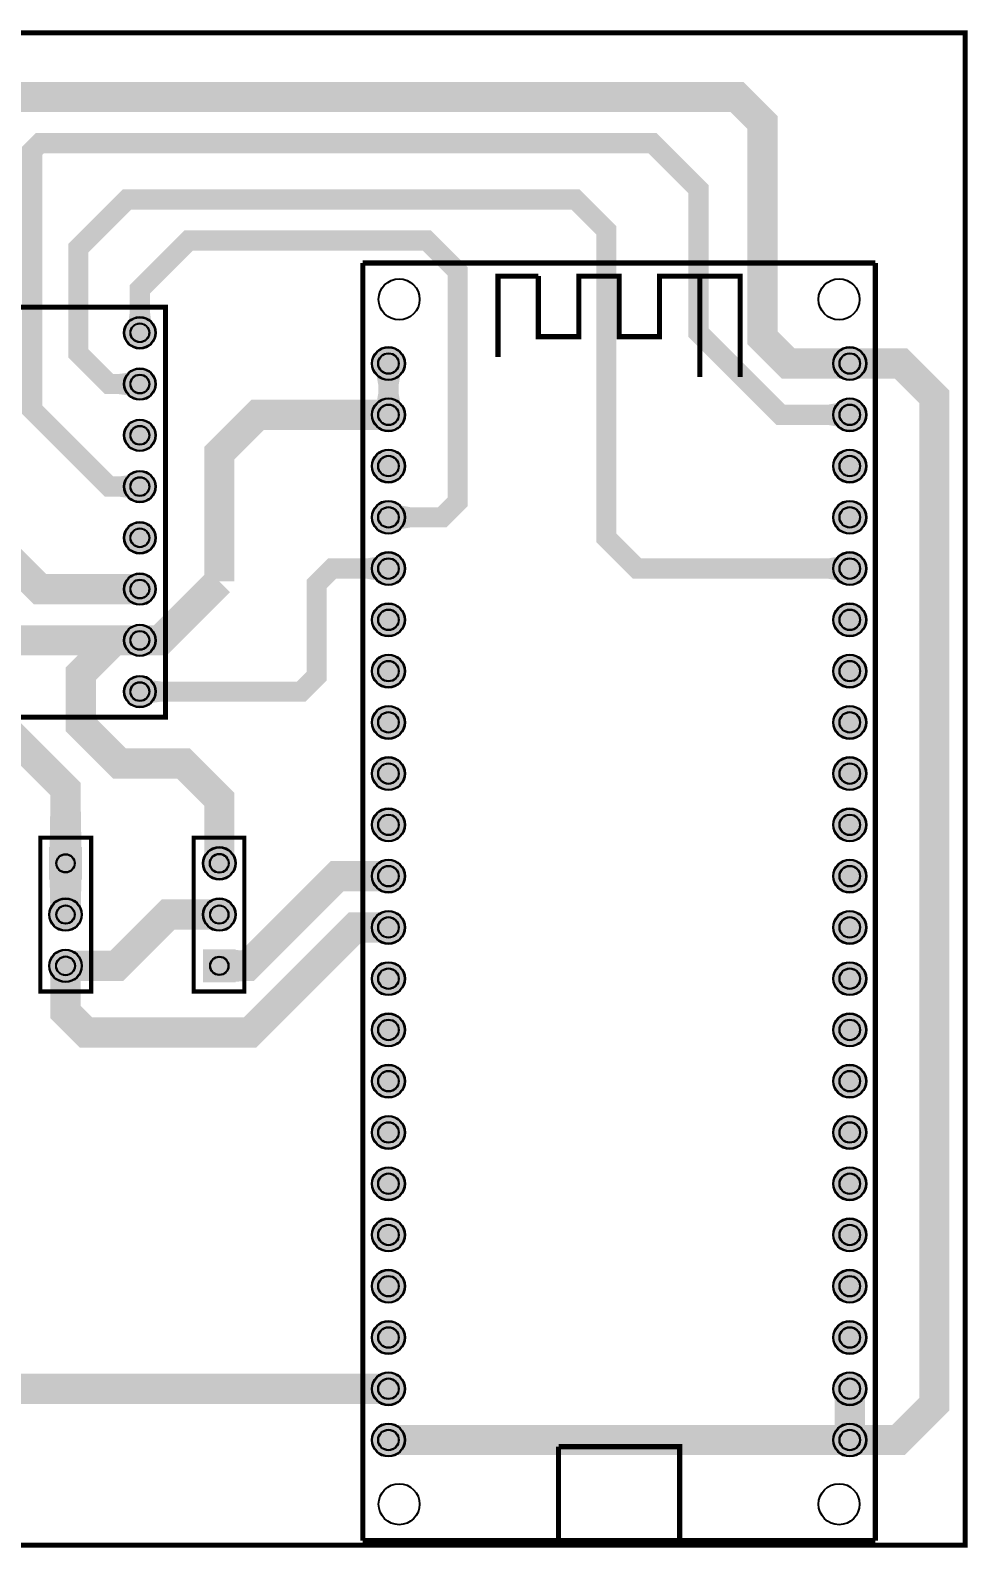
# Model space of a CAD drawing. Header units: millimetres. Extents: x -2 to 80.5, y -2.8 to 72.4.
# Drawn here: x 34.1 to 80.5, y -2.8 to 72.4 of the extents above; entities that cross this region are included whole.
import ezdxf

# ---------------------------------------------------------------- set-up
doc = ezdxf.new("R2010")
doc.units = ezdxf.units.MM
for name, color, linetype, true_color in [('BoardOutLine', 7, 'Continuous', 0xff00ff), ('BottomSolderMaskLayer', 7, 'Continuous', 0xaa00ff), ('Multi-Layer', 7, 'Continuous', 0xc0c0c0), ('TopLayer', 7, 'Continuous', 0xff0000), ('TopSilkLayer', 7, 'Continuous', 0xffcc00), ('TopSolderMaskLayer', 7, 'Continuous', 0x800080)]:
    doc.layers.add(name, color=color, linetype=linetype, true_color=true_color)

msp = doc.modelspace()

# ---------------------------------------------------------------- hatches: boundary and pattern name
at = {"layer": 'BottomSolderMaskLayer'}
for points in [[(38.71, 57.404, 1), (40.284, 57.404, 1)], [(50.991, 55.88, 1), (52.642, 55.88, 1)], [(73.851, 55.88, 1), (75.502, 55.88, 1)], [(38.71, 54.864, 1), (40.284, 54.864, 1)], [(50.991, 53.34, 1), (52.642, 53.34, 1)], [(73.851, 53.34, 1), (75.502, 53.34, 1)], [(38.71, 52.324, 1), (40.284, 52.324, 1)], [(50.991, 50.8, 1), (52.642, 50.8, 1)], [(73.851, 50.8, 1), (75.502, 50.8, 1)], [(38.71, 49.784, 1), (40.284, 49.784, 1)], [(50.991, 48.26, 1), (52.642, 48.26, 1)], [(73.851, 48.26, 1), (75.502, 48.26, 1)], [(38.71, 47.244, 1), (40.284, 47.244, 1)], [(50.991, 45.72, 1), (52.642, 45.72, 1)], [(73.851, 45.72, 1), (75.502, 45.72, 1)], [(38.71, 44.704, 1), (40.284, 44.704, 1)], [(50.991, 43.18, 1), (52.642, 43.18, 1)], [(73.851, 43.18, 1), (75.502, 43.18, 1)], [(38.71, 42.164, 1), (40.284, 42.164, 1)], [(50.991, 40.64, 1), (52.642, 40.64, 1)], [(73.851, 40.64, 1), (75.502, 40.64, 1)], [(38.71, 39.624, 1), (40.284, 39.624, 1)], [(50.991, 38.1, 1), (52.642, 38.1, 1)], [(73.851, 38.1, 1), (75.502, 38.1, 1)], [(50.991, 35.56, 1), (52.642, 35.56, 1)], [(73.851, 35.56, 1), (75.502, 35.56, 1)], [(50.991, 33.02, 1), (52.642, 33.02, 1)], [(73.851, 33.02, 1), (75.502, 33.02, 1)], [(36.627, 31.928), (36.627, 30.302), (35.001, 30.302), (35.001, 31.928)], [(42.621, 31.115, 1), (44.247, 31.115, 1)], [(50.991, 30.48, 1), (52.642, 30.48, 1)], [(73.851, 30.48, 1), (75.502, 30.48, 1)], [(35.001, 28.575, 1), (36.627, 28.575, 1)], [(42.621, 28.575, 1), (44.247, 28.575, 1)], [(50.991, 27.94, 1), (52.642, 27.94, 1)], [(73.851, 27.94, 1), (75.502, 27.94, 1)], [(35.001, 26.035, 1), (36.627, 26.035, 1)], [(42.621, 25.222), (42.621, 26.848), (44.247, 26.848), (44.247, 25.222)], [(50.991, 25.4, 1), (52.642, 25.4, 1)], [(73.851, 25.4, 1), (75.502, 25.4, 1)], [(50.991, 22.86, 1), (52.642, 22.86, 1)], [(73.851, 22.86, 1), (75.502, 22.86, 1)], [(50.991, 20.32, 1), (52.642, 20.32, 1)], [(73.851, 20.32, 1), (75.502, 20.32, 1)], [(50.991, 17.78, 1), (52.642, 17.78, 1)], [(73.851, 17.78, 1), (75.502, 17.78, 1)], [(50.991, 15.24, 1), (52.642, 15.24, 1)], [(73.851, 15.24, 1), (75.502, 15.24, 1)], [(50.991, 12.7, 1), (52.642, 12.7, 1)], [(73.851, 12.7, 1), (75.502, 12.7, 1)], [(50.991, 10.16, 1), (52.642, 10.16, 1)], [(73.851, 10.16, 1), (75.502, 10.16, 1)], [(50.991, 7.62, 1), (52.642, 7.62, 1)], [(73.851, 7.62, 1), (75.502, 7.62, 1)], [(50.991, 5.08, 1), (52.642, 5.08, 1)], [(73.851, 5.08, 1), (75.502, 5.08, 1)], [(50.991, 2.54, 1), (52.642, 2.54, 1)], [(73.851, 2.54, 1), (75.502, 2.54, 1)]]:
    msp.add_hatch(color=256, dxfattribs=at).paths.add_polyline_path(points)
at = {"layer": 'Multi-Layer'}
for points in [[(38.735, 57.404, 1), (40.259, 57.404, 1)], [(51.016, 55.88, 1), (52.616, 55.88, 1)], [(73.876, 55.88, 1), (75.476, 55.88, 1)], [(38.735, 54.864, 1), (40.259, 54.864, 1)], [(51.016, 53.34, 1), (52.616, 53.34, 1)], [(73.876, 53.34, 1), (75.476, 53.34, 1)], [(38.735, 52.324, 1), (40.259, 52.324, 1)], [(51.016, 50.8, 1), (52.616, 50.8, 1)], [(73.876, 50.8, 1), (75.476, 50.8, 1)], [(38.735, 49.784, 1), (40.259, 49.784, 1)], [(51.016, 48.26, 1), (52.616, 48.26, 1)], [(73.876, 48.26, 1), (75.476, 48.26, 1)], [(38.735, 47.244, 1), (40.259, 47.244, 1)], [(51.016, 45.72, 1), (52.616, 45.72, 1)], [(73.876, 45.72, 1), (75.476, 45.72, 1)], [(38.735, 44.704, 1), (40.259, 44.704, 1)], [(51.016, 43.18, 1), (52.616, 43.18, 1)], [(73.876, 43.18, 1), (75.476, 43.18, 1)], [(38.735, 42.164, 1), (40.259, 42.164, 1)], [(51.016, 40.64, 1), (52.616, 40.64, 1)], [(73.876, 40.64, 1), (75.476, 40.64, 1)], [(38.735, 39.624, 1), (40.259, 39.624, 1)], [(51.016, 38.1, 1), (52.616, 38.1, 1)], [(73.876, 38.1, 1), (75.476, 38.1, 1)], [(51.016, 35.56, 1), (52.616, 35.56, 1)], [(73.876, 35.56, 1), (75.476, 35.56, 1)], [(51.016, 33.02, 1), (52.616, 33.02, 1)], [(73.876, 33.02, 1), (75.476, 33.02, 1)], [(36.601, 31.902), (36.601, 30.328), (35.027, 30.328), (35.027, 31.902)], [(42.647, 31.115, 1), (44.221, 31.115, 1)], [(51.016, 30.48, 1), (52.616, 30.48, 1)], [(73.876, 30.48, 1), (75.476, 30.48, 1)], [(35.027, 28.575, 1), (36.601, 28.575, 1)], [(42.647, 28.575, 1), (44.221, 28.575, 1)], [(51.016, 27.94, 1), (52.616, 27.94, 1)], [(73.876, 27.94, 1), (75.476, 27.94, 1)], [(35.027, 26.035, 1), (36.601, 26.035, 1)], [(42.647, 25.248), (42.647, 26.822), (44.221, 26.822), (44.221, 25.248)], [(51.016, 25.4, 1), (52.616, 25.4, 1)], [(73.876, 25.4, 1), (75.476, 25.4, 1)], [(51.016, 22.86, 1), (52.616, 22.86, 1)], [(73.876, 22.86, 1), (75.476, 22.86, 1)], [(51.016, 20.32, 1), (52.616, 20.32, 1)], [(73.876, 20.32, 1), (75.476, 20.32, 1)], [(51.016, 17.78, 1), (52.616, 17.78, 1)], [(73.876, 17.78, 1), (75.476, 17.78, 1)], [(51.016, 15.24, 1), (52.616, 15.24, 1)], [(73.876, 15.24, 1), (75.476, 15.24, 1)], [(51.016, 12.7, 1), (52.616, 12.7, 1)], [(73.876, 12.7, 1), (75.476, 12.7, 1)], [(51.016, 10.16, 1), (52.616, 10.16, 1)], [(73.876, 10.16, 1), (75.476, 10.16, 1)], [(51.016, 7.62, 1), (52.616, 7.62, 1)], [(73.876, 7.62, 1), (75.476, 7.62, 1)], [(51.016, 5.08, 1), (52.616, 5.08, 1)], [(73.876, 5.08, 1), (75.476, 5.08, 1)], [(51.016, 2.54, 1), (52.616, 2.54, 1)], [(73.876, 2.54, 1), (75.476, 2.54, 1)]]:
    msp.add_hatch(color=256, dxfattribs=at).paths.add_polyline_path(points)
at = {"layer": 'TopLayer'}
for points in [[(40.069, 57.908), (38.926, 57.908), (38.997, 58.442), (39.997, 58.442)], [(74.147, 55.28), (74.147, 56.48), (73.587, 56.63), (73.587, 55.13)], [(75.205, 55.28), (75.205, 56.48), (75.765, 56.63), (75.765, 55.13)], [(38.993, 54.293), (38.993, 55.436), (38.46, 55.364), (38.46, 54.364)], [(52.416, 55.351), (51.216, 55.351), (51.316, 54.791), (52.316, 54.791)], [(52.416, 53.869), (51.216, 53.869), (51.316, 54.429), (52.316, 54.429)], [(51.287, 52.74), (51.287, 53.94), (50.727, 54.09), (50.727, 52.59)], [(74.147, 52.74), (74.147, 53.94), (73.587, 53.84), (73.587, 52.84)], [(38.993, 49.213), (38.993, 50.356), (38.46, 50.284), (38.46, 49.284)], [(52.345, 47.66), (52.345, 48.86), (52.905, 48.76), (52.905, 47.76)], [(51.287, 45.12), (51.287, 46.32), (50.727, 46.22), (50.727, 45.22)], [(74.147, 45.12), (74.147, 46.32), (73.587, 46.22), (73.587, 45.22)], [(38.993, 44.133), (38.993, 45.276), (38.46, 45.454), (38.46, 43.954)], [(38.993, 41.593), (38.993, 42.736), (38.46, 42.914), (38.46, 41.414)], [(38.993, 41.593), (38.993, 42.736), (38.46, 42.914), (38.46, 41.414)], [(38.993, 41.593), (38.993, 42.736), (38.46, 42.914), (38.46, 41.414)], [(40.001, 41.593), (40.001, 42.736), (40.513, 42.914), (40.513, 41.414)], [(40.001, 39.053), (40.001, 40.196), (40.534, 40.124), (40.534, 39.124)], [(35.027, 31.902), (36.601, 31.902), (36.564, 34.152), (35.064, 34.152)], [(44.025, 31.636), (42.844, 31.636), (42.684, 32.187), (44.184, 32.187)], [(51.287, 29.88), (51.287, 31.08), (50.727, 31.23), (50.727, 29.73)], [(36.601, 30.328), (35.027, 30.328), (35.064, 28.575), (36.564, 28.575)], [(36.405, 29.096), (35.224, 29.096), (35.064, 29.647), (36.564, 29.647)], [(42.913, 27.985), (42.913, 29.166), (42.362, 29.325), (42.362, 27.825)], [(51.287, 27.34), (51.287, 28.54), (50.727, 28.69), (50.727, 27.19)], [(36.335, 25.445), (36.335, 26.626), (36.886, 26.785), (36.886, 25.285)], [(44.222, 26.822), (44.222, 25.248), (44.831, 25.285), (44.831, 26.785)], [(36.405, 25.514), (35.224, 25.514), (35.064, 24.963), (36.564, 24.963)], [(51.287, 4.48), (51.287, 5.68), (50.727, 5.83), (50.727, 4.33)], [(75.276, 4.551), (74.076, 4.551), (73.926, 3.991), (75.426, 3.991)], [(52.345, 1.94), (52.345, 3.14), (52.905, 3.29), (52.905, 1.79)], [(74.147, 1.94), (74.147, 3.14), (73.587, 3.29), (73.587, 1.79)], [(75.276, 3.069), (74.076, 3.069), (73.926, 3.629), (75.426, 3.629)], [(75.205, 1.94), (75.205, 3.14), (75.765, 3.29), (75.765, 1.79)]]:
    msp.add_hatch(color=256, dxfattribs=at).paths.add_polyline_path(points)
at = {"layer": 'TopSolderMaskLayer'}
for points in [[(38.71, 57.404, 1), (40.284, 57.404, 1)], [(50.991, 55.88, 1), (52.642, 55.88, 1)], [(73.851, 55.88, 1), (75.502, 55.88, 1)], [(38.71, 54.864, 1), (40.284, 54.864, 1)], [(50.991, 53.34, 1), (52.642, 53.34, 1)], [(73.851, 53.34, 1), (75.502, 53.34, 1)], [(38.71, 52.324, 1), (40.284, 52.324, 1)], [(50.991, 50.8, 1), (52.642, 50.8, 1)], [(73.851, 50.8, 1), (75.502, 50.8, 1)], [(38.71, 49.784, 1), (40.284, 49.784, 1)], [(50.991, 48.26, 1), (52.642, 48.26, 1)], [(73.851, 48.26, 1), (75.502, 48.26, 1)], [(38.71, 47.244, 1), (40.284, 47.244, 1)], [(50.991, 45.72, 1), (52.642, 45.72, 1)], [(73.851, 45.72, 1), (75.502, 45.72, 1)], [(38.71, 44.704, 1), (40.284, 44.704, 1)], [(50.991, 43.18, 1), (52.642, 43.18, 1)], [(73.851, 43.18, 1), (75.502, 43.18, 1)], [(38.71, 42.164, 1), (40.284, 42.164, 1)], [(50.991, 40.64, 1), (52.642, 40.64, 1)], [(73.851, 40.64, 1), (75.502, 40.64, 1)], [(38.71, 39.624, 1), (40.284, 39.624, 1)], [(50.991, 38.1, 1), (52.642, 38.1, 1)], [(73.851, 38.1, 1), (75.502, 38.1, 1)], [(50.991, 35.56, 1), (52.642, 35.56, 1)], [(73.851, 35.56, 1), (75.502, 35.56, 1)], [(50.991, 33.02, 1), (52.642, 33.02, 1)], [(73.851, 33.02, 1), (75.502, 33.02, 1)], [(36.627, 31.928), (36.627, 30.302), (35.001, 30.302), (35.001, 31.928)], [(42.621, 31.115, 1), (44.247, 31.115, 1)], [(50.991, 30.48, 1), (52.642, 30.48, 1)], [(73.851, 30.48, 1), (75.502, 30.48, 1)], [(35.001, 28.575, 1), (36.627, 28.575, 1)], [(42.621, 28.575, 1), (44.247, 28.575, 1)], [(50.991, 27.94, 1), (52.642, 27.94, 1)], [(73.851, 27.94, 1), (75.502, 27.94, 1)], [(35.001, 26.035, 1), (36.627, 26.035, 1)], [(42.621, 25.222), (42.621, 26.848), (44.247, 26.848), (44.247, 25.222)], [(50.991, 25.4, 1), (52.642, 25.4, 1)], [(73.851, 25.4, 1), (75.502, 25.4, 1)], [(50.991, 22.86, 1), (52.642, 22.86, 1)], [(73.851, 22.86, 1), (75.502, 22.86, 1)], [(50.991, 20.32, 1), (52.642, 20.32, 1)], [(73.851, 20.32, 1), (75.502, 20.32, 1)], [(50.991, 17.78, 1), (52.642, 17.78, 1)], [(73.851, 17.78, 1), (75.502, 17.78, 1)], [(50.991, 15.24, 1), (52.642, 15.24, 1)], [(73.851, 15.24, 1), (75.502, 15.24, 1)], [(50.991, 12.7, 1), (52.642, 12.7, 1)], [(73.851, 12.7, 1), (75.502, 12.7, 1)], [(50.991, 10.16, 1), (52.642, 10.16, 1)], [(73.851, 10.16, 1), (75.502, 10.16, 1)], [(50.991, 7.62, 1), (52.642, 7.62, 1)], [(73.851, 7.62, 1), (75.502, 7.62, 1)], [(50.991, 5.08, 1), (52.642, 5.08, 1)], [(73.851, 5.08, 1), (75.502, 5.08, 1)], [(50.991, 2.54, 1), (52.642, 2.54, 1)], [(73.851, 2.54, 1), (75.502, 2.54, 1)]]:
    msp.add_hatch(color=256, dxfattribs=at).paths.add_polyline_path(points)

# ---------------------------------------------------------------- linework, layer by layer
at = {"layer": 'BoardOutLine', "const_width": 0.254}
msp.add_lwpolyline([(-1.905, 72.263), (80.391, 72.263), (80.391, -2.667), (-1.905, -2.667), (-1.905, 72.263)], close=True, dxfattribs=at)
at = {"layer": 'BottomSolderMaskLayer'}
for centre, radius in [((39.497, 57.404), 0.787), ((39.497, 57.404), 0.472), ((51.816, 55.88), 0.825), ((51.816, 55.88), 0.516), ((74.676, 55.88), 0.825), ((74.676, 55.88), 0.516), ((39.497, 54.864), 0.787), ((39.497, 54.864), 0.472), ((51.816, 53.34), 0.825), ((74.676, 53.34), 0.825), ((51.816, 53.34), 0.516), ((74.676, 53.34), 0.516), ((39.497, 52.324), 0.787), ((39.497, 52.324), 0.472), ((51.816, 50.8), 0.825), ((51.816, 50.8), 0.516), ((74.676, 50.8), 0.825), ((74.676, 50.8), 0.516), ((39.497, 49.784), 0.787), ((39.497, 49.784), 0.472), ((51.816, 48.26), 0.825), ((74.676, 48.26), 0.825), ((51.816, 48.26), 0.516), ((74.676, 48.26), 0.516), ((39.497, 47.244), 0.787), ((39.497, 47.244), 0.472), ((51.816, 45.72), 0.825), ((51.816, 45.72), 0.516), ((74.676, 45.72), 0.825), ((74.676, 45.72), 0.516), ((39.497, 44.704), 0.787), ((39.497, 44.704), 0.472), ((51.816, 43.18), 0.825), ((51.816, 43.18), 0.516), ((74.676, 43.18), 0.825), ((74.676, 43.18), 0.516), ((39.497, 42.164), 0.787), ((39.497, 42.164), 0.472), ((51.816, 40.64), 0.825), ((74.676, 40.64), 0.825), ((51.816, 40.64), 0.516), ((74.676, 40.64), 0.516), ((39.497, 39.624), 0.787), ((39.497, 39.624), 0.472), ((51.816, 38.1), 0.825), ((51.816, 38.1), 0.516), ((74.676, 38.1), 0.825), ((74.676, 38.1), 0.516), ((51.816, 35.56), 0.825), ((74.676, 35.56), 0.825), ((51.816, 35.56), 0.516), ((74.676, 35.56), 0.516), ((51.816, 33.02), 0.825), ((74.676, 33.02), 0.825), ((51.816, 33.02), 0.516), ((74.676, 33.02), 0.516), ((43.434, 31.115), 0.813), ((43.434, 31.115), 0.472), ((35.814, 31.115), 0.459), ((51.816, 30.48), 0.825), ((51.816, 30.48), 0.516), ((74.676, 30.48), 0.825), ((74.676, 30.48), 0.516), ((35.814, 28.575), 0.813), ((43.434, 28.575), 0.813), ((35.814, 28.575), 0.459), ((43.434, 28.575), 0.459), ((51.816, 27.94), 0.825), ((74.676, 27.94), 0.825), ((51.816, 27.94), 0.516), ((74.676, 27.94), 0.516), ((35.814, 26.035), 0.813), ((35.814, 26.035), 0.472), ((43.434, 26.035), 0.459), ((51.816, 25.4), 0.825), ((51.816, 25.4), 0.516), ((74.676, 25.4), 0.825), ((74.676, 25.4), 0.516), ((51.816, 22.86), 0.825), ((51.816, 22.86), 0.516), ((74.676, 22.86), 0.825), ((74.676, 22.86), 0.516), ((51.816, 20.32), 0.825), ((74.676, 20.32), 0.825), ((51.816, 20.32), 0.516), ((74.676, 20.32), 0.516), ((51.816, 17.78), 0.825), ((51.816, 17.78), 0.516), ((74.676, 17.78), 0.825), ((74.676, 17.78), 0.516), ((51.816, 15.24), 0.825), ((74.676, 15.24), 0.825), ((51.816, 15.24), 0.516), ((74.676, 15.24), 0.516), ((51.816, 12.7), 0.825), ((51.816, 12.7), 0.516), ((74.676, 12.7), 0.825), ((74.676, 12.7), 0.516), ((51.816, 10.16), 0.825), ((51.816, 10.16), 0.516), ((74.676, 10.16), 0.825), ((74.676, 10.16), 0.516), ((51.816, 7.62), 0.825), ((74.676, 7.62), 0.825), ((51.816, 7.62), 0.516), ((74.676, 7.62), 0.516), ((51.816, 5.08), 0.825), ((51.816, 5.08), 0.516), ((74.676, 5.08), 0.825), ((74.676, 5.08), 0.516), ((51.816, 2.54), 0.825), ((51.816, 2.54), 0.516), ((74.676, 2.54), 0.825), ((74.676, 2.54), 0.516)]:
    msp.add_circle(centre, radius, dxfattribs=at)
at = {"layer": 'Multi-Layer'}
for centre, radius in [((52.346, 59.06), 1.016), ((74.146, 59.06), 1.016), ((39.497, 57.404), 0.762), ((39.497, 57.404), 0.457), ((51.816, 55.88), 0.8), ((74.676, 55.88), 0.8), ((51.816, 55.88), 0.5), ((74.676, 55.88), 0.5), ((39.497, 54.864), 0.762), ((39.497, 54.864), 0.457), ((51.816, 53.34), 0.8), ((74.676, 53.34), 0.8), ((51.816, 53.34), 0.5), ((74.676, 53.34), 0.5), ((39.497, 52.324), 0.762), ((39.497, 52.324), 0.457), ((51.816, 50.8), 0.8), ((51.816, 50.8), 0.5), ((74.676, 50.8), 0.8), ((74.676, 50.8), 0.5), ((39.497, 49.784), 0.762), ((39.497, 49.784), 0.457), ((51.816, 48.26), 0.8), ((74.676, 48.26), 0.8), ((51.816, 48.26), 0.5), ((74.676, 48.26), 0.5), ((39.497, 47.244), 0.762), ((39.497, 47.244), 0.457), ((51.816, 45.72), 0.8), ((51.816, 45.72), 0.5), ((74.676, 45.72), 0.8), ((74.676, 45.72), 0.5), ((39.497, 44.704), 0.762), ((39.497, 44.704), 0.457), ((51.816, 43.18), 0.8), ((51.816, 43.18), 0.5), ((74.676, 43.18), 0.8), ((74.676, 43.18), 0.5), ((39.497, 42.164), 0.762), ((39.497, 42.164), 0.457), ((51.816, 40.64), 0.8), ((74.676, 40.64), 0.8), ((51.816, 40.64), 0.5), ((74.676, 40.64), 0.5), ((39.497, 39.624), 0.762), ((39.497, 39.624), 0.457), ((51.816, 38.1), 0.8), ((51.816, 38.1), 0.5), ((74.676, 38.1), 0.8), ((74.676, 38.1), 0.5), ((51.816, 35.56), 0.8), ((74.676, 35.56), 0.8), ((51.816, 35.56), 0.5), ((74.676, 35.56), 0.5), ((51.816, 33.02), 0.8), ((51.816, 33.02), 0.5), ((74.676, 33.02), 0.8), ((74.676, 33.02), 0.5), ((43.434, 31.115), 0.787), ((35.814, 31.115), 0.445), ((43.434, 31.115), 0.457), ((51.816, 30.48), 0.8), ((51.816, 30.48), 0.5), ((74.676, 30.48), 0.8), ((74.676, 30.48), 0.5), ((35.814, 28.575), 0.787), ((43.434, 28.575), 0.787), ((35.814, 28.575), 0.445), ((43.434, 28.575), 0.445), ((51.816, 27.94), 0.8), ((74.676, 27.94), 0.8), ((51.816, 27.94), 0.5), ((74.676, 27.94), 0.5), ((35.814, 26.035), 0.787), ((35.814, 26.035), 0.457), ((43.434, 26.035), 0.445), ((51.816, 25.4), 0.8), ((51.816, 25.4), 0.5), ((74.676, 25.4), 0.8), ((74.676, 25.4), 0.5), ((51.816, 22.86), 0.8), ((51.816, 22.86), 0.5), ((74.676, 22.86), 0.8), ((74.676, 22.86), 0.5), ((51.816, 20.32), 0.8), ((74.676, 20.32), 0.8), ((51.816, 20.32), 0.5), ((74.676, 20.32), 0.5), ((51.816, 17.78), 0.8), ((51.816, 17.78), 0.5), ((74.676, 17.78), 0.8), ((74.676, 17.78), 0.5), ((51.816, 15.24), 0.8), ((74.676, 15.24), 0.8), ((51.816, 15.24), 0.5), ((74.676, 15.24), 0.5), ((51.816, 12.7), 0.8), ((51.816, 12.7), 0.5), ((74.676, 12.7), 0.8), ((74.676, 12.7), 0.5), ((51.816, 10.16), 0.8), ((51.816, 10.16), 0.5), ((74.676, 10.16), 0.8), ((74.676, 10.16), 0.5), ((51.816, 7.62), 0.8), ((74.676, 7.62), 0.8), ((51.816, 7.62), 0.5), ((74.676, 7.62), 0.5), ((51.816, 5.08), 0.8), ((51.816, 5.08), 0.5), ((74.676, 5.08), 0.8), ((74.676, 5.08), 0.5), ((51.816, 2.54), 0.8), ((51.816, 2.54), 0.5), ((74.676, 2.54), 0.8), ((74.676, 2.54), 0.5), ((52.346, -0.64), 1.016), ((74.146, -0.64), 1.016)]:
    msp.add_circle(centre, radius, dxfattribs=at)
at = {"layer": 'TopLayer'}
for points, const_width in [([(26.797, 57.404), (26.797, 66.421), (29.464, 69.088), (69.088, 69.088), (70.358, 67.818), (70.358, 57.15), (71.628, 55.88), (74.676, 55.88)], 1.5), ([(74.676, 53.34), (71.247, 53.34), (67.183, 57.404), (67.183, 64.516), (64.897, 66.802), (34.544, 66.802), (34.163, 66.421), (34.163, 53.594), (37.973, 49.784), (39.497, 49.784)], 1), ([(39.497, 54.864), (37.973, 54.864), (36.449, 56.388), (36.449, 61.595), (38.862, 64.008), (61.087, 64.008), (62.611, 62.484), (62.611, 47.244), (64.135, 45.72), (74.676, 45.72)], 1), ([(51.816, 48.26), (54.483, 48.26), (55.245, 49.022), (55.245, 60.452), (53.721, 61.976), (41.91, 61.976), (39.497, 59.563), (39.497, 57.404)], 1), ([(26.797, 57.404), (30.607, 57.404), (32.131, 55.88), (32.131, 47.117), (34.544, 44.704), (39.497, 44.704)], 1.5), ([(74.676, 2.54), (77.089, 2.54), (78.867, 4.318), (78.867, 54.229), (77.216, 55.88), (74.676, 55.88)], 1.5), ([(51.816, 53.34), (51.816, 55.88)], 1), ([(26.797, 54.864), (28.448, 54.864), (29.718, 53.594), (29.718, 44.45), (32.004, 42.164), (39.497, 42.164)], 1.5), ([(43.434, 45.085), (43.434, 51.435), (45.339, 53.34), (51.816, 53.34)], 1.5), ([(39.497, 39.624), (47.498, 39.624), (48.26, 40.386), (48.26, 44.958), (49.022, 45.72), (51.816, 45.72)], 1), ([(39.497, 42.164), (40.513, 42.164), (43.434, 45.085)], 1.5), ([(35.814, 31.115), (35.814, 34.798), (28.448, 42.164), (26.797, 42.164)], 1.5), ([(39.497, 42.164), (35.646, 42.164)], 1.5), ([(39.497, 42.164), (38.227, 42.164), (36.576, 40.513), (36.576, 37.973), (38.481, 36.068), (41.656, 36.068), (43.434, 34.29), (43.434, 31.115)], 1.5), ([(35.814, 28.575), (35.814, 31.115)], 1.5), ([(43.434, 26.035), (44.831, 26.035), (49.276, 30.48), (51.816, 30.48)], 1.5), ([(35.814, 26.035), (38.354, 26.035), (40.894, 28.575), (43.434, 28.575)], 1.5), ([(51.816, 27.94), (50.165, 27.94), (44.958, 22.733), (36.83, 22.733), (35.814, 23.749), (35.814, 26.035)], 1.5), ([(3.175, 14.097), (3.175, 7.112), (5.207, 5.08), (51.816, 5.08)], 1.5), ([(74.676, 2.54), (74.676, 5.08)], 1.5), ([(51.816, 2.54), (74.676, 2.54)], 1.5)]:
    msp.add_lwpolyline(points, dxfattribs=dict(at, const_width=const_width))
at = {"layer": 'TopSilkLayer', "const_width": 0.254}
for points in [[(50.546, 60.86), (75.946, 60.86)], [(50.546, -2.44), (50.546, 60.86)], [(75.946, 60.86), (75.946, -2.44)], [(59.246, 60.21), (57.246, 60.21), (57.246, 56.21)], [(59.246, 60.21), (59.246, 57.21), (61.246, 57.21), (61.246, 60.21), (63.246, 60.21), (63.246, 57.21), (65.246, 57.21), (65.246, 60.21), (67.246, 60.21), (67.246, 55.21)], [(67.128, 60.21), (69.246, 60.21), (69.246, 55.21)], [(60.246, 2.21), (60.246, -2.44)], [(60.246, 2.21), (66.246, 2.21), (66.246, -2.44)], [(75.946, -2.44), (50.546, -2.44)]]:
    msp.add_lwpolyline(points, dxfattribs=at)
at = {"layer": 'TopSilkLayer'}
for points, const_width in [([(40.767, 38.354), (25.527, 38.354), (25.527, 58.674), (40.767, 58.674), (40.767, 38.354)], 0.254), ([(37.084, 27.305), (37.084, 24.765), (34.569, 24.765), (34.569, 32.385), (37.084, 32.385), (37.084, 27.305)], 0.203), ([(42.164, 29.845), (42.164, 32.385), (44.679, 32.385), (44.679, 24.765), (42.164, 24.765), (42.164, 29.845)], 0.203)]:
    msp.add_lwpolyline(points, close=True, dxfattribs=dict(at, const_width=const_width))
at = {"layer": 'TopSolderMaskLayer'}
for centre, radius in [((39.497, 57.404), 0.787), ((39.497, 57.404), 0.472), ((51.816, 55.88), 0.825), ((51.816, 55.88), 0.516), ((74.676, 55.88), 0.825), ((74.676, 55.88), 0.516), ((39.497, 54.864), 0.787), ((39.497, 54.864), 0.472), ((51.816, 53.34), 0.825), ((74.676, 53.34), 0.825), ((51.816, 53.34), 0.516), ((74.676, 53.34), 0.516), ((39.497, 52.324), 0.787), ((39.497, 52.324), 0.472), ((51.816, 50.8), 0.825), ((51.816, 50.8), 0.516), ((74.676, 50.8), 0.825), ((74.676, 50.8), 0.516), ((39.497, 49.784), 0.787), ((39.497, 49.784), 0.472), ((51.816, 48.26), 0.825), ((74.676, 48.26), 0.825), ((51.816, 48.26), 0.516), ((74.676, 48.26), 0.516), ((39.497, 47.244), 0.787), ((39.497, 47.244), 0.472), ((51.816, 45.72), 0.825), ((51.816, 45.72), 0.516), ((74.676, 45.72), 0.825), ((74.676, 45.72), 0.516), ((39.497, 44.704), 0.787), ((39.497, 44.704), 0.472), ((51.816, 43.18), 0.825), ((51.816, 43.18), 0.516), ((74.676, 43.18), 0.825), ((74.676, 43.18), 0.516), ((39.497, 42.164), 0.787), ((39.497, 42.164), 0.472), ((51.816, 40.64), 0.825), ((74.676, 40.64), 0.825), ((51.816, 40.64), 0.516), ((74.676, 40.64), 0.516), ((39.497, 39.624), 0.787), ((39.497, 39.624), 0.472), ((51.816, 38.1), 0.825), ((51.816, 38.1), 0.516), ((74.676, 38.1), 0.825), ((74.676, 38.1), 0.516), ((51.816, 35.56), 0.825), ((74.676, 35.56), 0.825), ((51.816, 35.56), 0.516), ((74.676, 35.56), 0.516), ((51.816, 33.02), 0.825), ((74.676, 33.02), 0.825), ((51.816, 33.02), 0.516), ((74.676, 33.02), 0.516), ((43.434, 31.115), 0.813), ((43.434, 31.115), 0.472), ((35.814, 31.115), 0.459), ((51.816, 30.48), 0.825), ((51.816, 30.48), 0.516), ((74.676, 30.48), 0.825), ((74.676, 30.48), 0.516), ((35.814, 28.575), 0.813), ((43.434, 28.575), 0.813), ((35.814, 28.575), 0.459), ((43.434, 28.575), 0.459), ((51.816, 27.94), 0.825), ((74.676, 27.94), 0.825), ((51.816, 27.94), 0.516), ((74.676, 27.94), 0.516), ((35.814, 26.035), 0.813), ((35.814, 26.035), 0.472), ((43.434, 26.035), 0.459), ((51.816, 25.4), 0.825), ((51.816, 25.4), 0.516), ((74.676, 25.4), 0.825), ((74.676, 25.4), 0.516), ((51.816, 22.86), 0.825), ((51.816, 22.86), 0.516), ((74.676, 22.86), 0.825), ((74.676, 22.86), 0.516), ((51.816, 20.32), 0.825), ((74.676, 20.32), 0.825), ((51.816, 20.32), 0.516), ((74.676, 20.32), 0.516), ((51.816, 17.78), 0.825), ((51.816, 17.78), 0.516), ((74.676, 17.78), 0.825), ((74.676, 17.78), 0.516), ((51.816, 15.24), 0.825), ((74.676, 15.24), 0.825), ((51.816, 15.24), 0.516), ((74.676, 15.24), 0.516), ((51.816, 12.7), 0.825), ((51.816, 12.7), 0.516), ((74.676, 12.7), 0.825), ((74.676, 12.7), 0.516), ((51.816, 10.16), 0.825), ((51.816, 10.16), 0.516), ((74.676, 10.16), 0.825), ((74.676, 10.16), 0.516), ((51.816, 7.62), 0.825), ((74.676, 7.62), 0.825), ((51.816, 7.62), 0.516), ((74.676, 7.62), 0.516), ((51.816, 5.08), 0.825), ((51.816, 5.08), 0.516), ((74.676, 5.08), 0.825), ((74.676, 5.08), 0.516), ((51.816, 2.54), 0.825), ((51.816, 2.54), 0.516), ((74.676, 2.54), 0.825), ((74.676, 2.54), 0.516)]:
    msp.add_circle(centre, radius, dxfattribs=at)

doc.saveas('drawing.dxf')
